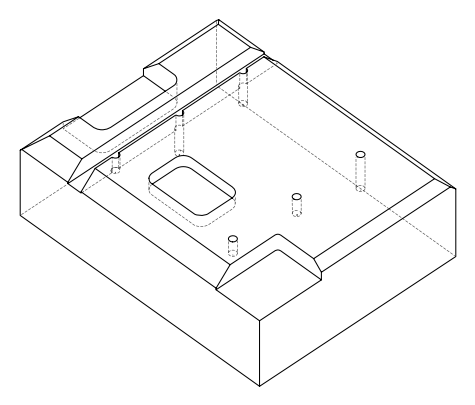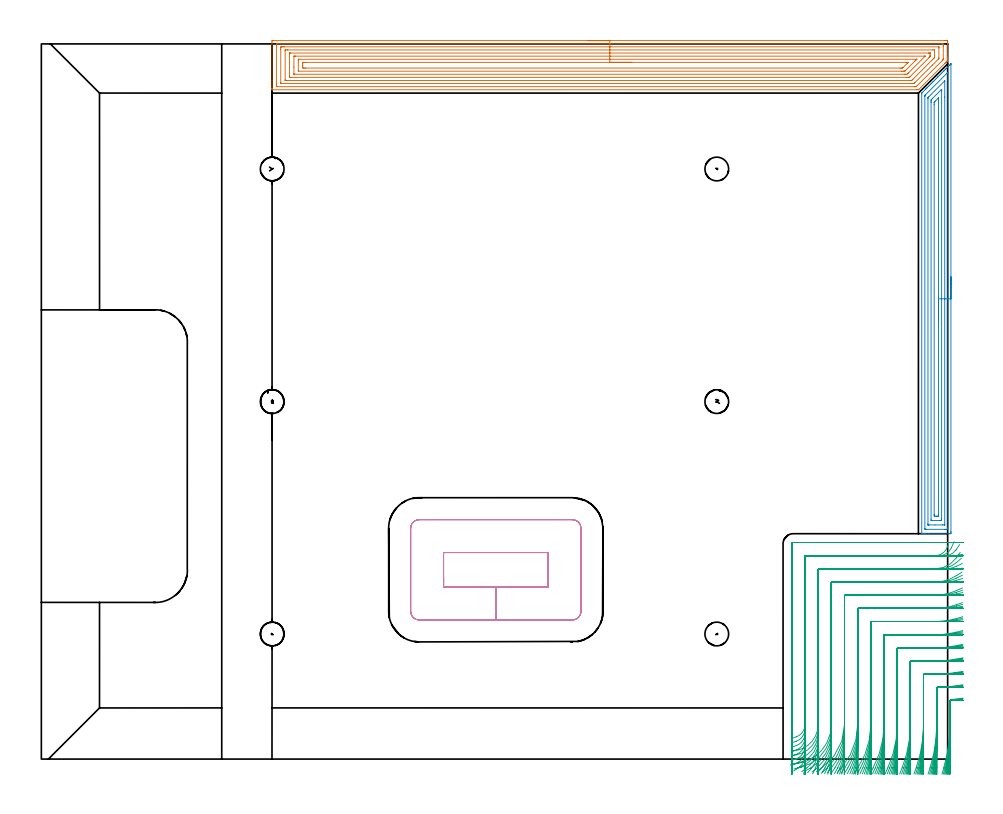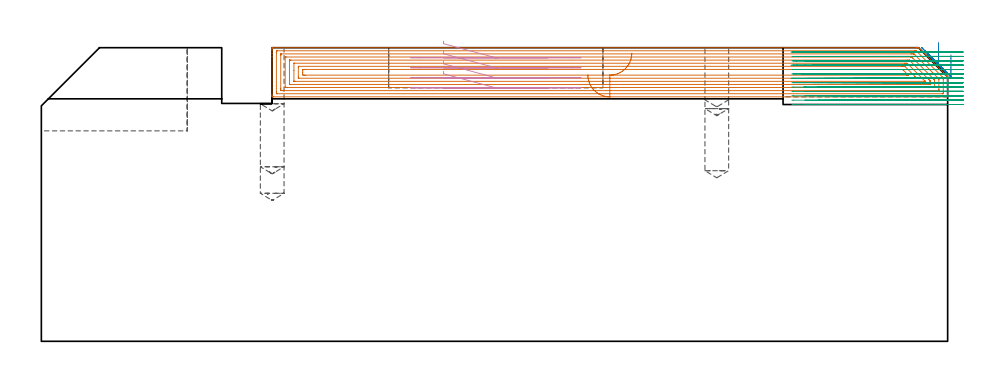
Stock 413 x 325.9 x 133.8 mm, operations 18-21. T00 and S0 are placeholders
(PLAN: 23 operations, 4 tool changes, 143 min)
(1 SPOT_DRILL | STEP1POCKET | NXT0321_9005460120000 | 0.03 min | 1 mm3)
(2 SPOT_DRILL_1 | STEP1POCKET_1 | NXT0321_9005460120000 | 0.03 min | 1 mm3)
(3 SPOT_DRILL_2 | STEP1POCKET_2 | NXT0321_9005460120000 | 0.03 min | 1 mm3)
(4 SPOT_DRILL_3 | STEP1POCKET_3 | NXT0321_9005460120000 | 0.03 min | 2 mm3)
(5 SPOT_DRILL_4 | STEP1POCKET_4 | NXT0321_9005460120000 | 0.03 min | 0 mm3)
(6 SPOT_DRILL_5 | STEP1POCKET_5 | NXT0321_9005460120000 | 0.03 min | 1 mm3)
(7 DRILL_BLIND_HOLE_INTO_CENTER | STEP1POCKET | UGT0301_220 | 0.29 min | 6154 mm3)
(8 DRILL_BLIND_HOLE_INTO_CENTER_1 | STEP1POCKET_1 | UGT0301_220 | 0.13 min | 2629 mm3)
(9 DRILL_BLIND_HOLE_INTO_CENTER_2 | STEP1POCKET_2 | UGT0301_220 | 0.24 min | 5047 mm3)
(10 DRILL_BLIND_HOLE_INTO_CENTER_3 | STEP1POCKET_3 | UGT0301_220 | 0.25 min | 5210 mm3)
(11 DRILL_BLIND_HOLE_INTO_CENTER_4 | STEP1POCKET_4 | UGT0301_220 | 0.12 min | 2431 mm3)
(12 DRILL_BLIND_HOLE_INTO_CENTER_5 | STEP1POCKET_5 | UGT0301_220 | 0.12 min | 2265 mm3)
(13 AREA_MILL | FG_CHAMFER_SURFACE | UGT0205_001 | 5.21 min | 27793 mm3)
(14 AREA_MILL_1 | FG_CHAMFER_SURFACE_1 | UGT0205_001 | 5.11 min | 19672 mm3)
(15 AREA_MILL_2 | FG_CHAMFER_SURFACE_2 | UGT0205_001 | 4.72 min | 22165 mm3)
(16 AREA_MILL_3 | FG_CHAMFER_SURFACE_3 | UGT0205_001 | 17.03 min | 67661 mm3)
(17 AREA_MILL_4 | FG_CHAMFER_SURFACE_4 | UGT0205_001 | 9.26 min | 41219 mm3)
(18 AREA_MILL_5 | FG_CHAMFER_SURFACE_5 | UGT0205_001 | 19.87 min | 79276 mm3)
(19 AREA_MILL_6 | FG_CHAMFER_SURFACE_6 | UGT0205_001 | 8.58 min | 18749 mm3)
(20 MILL_CORNER_NOTCH_RECTANGULAR | CORNER_NOTCH_RECTANGULAR | NXT0201_009 | Follow Part, ap 2, ae 75% | 41.64 min | 196573 mm3)
(21 MILL_RECTANGULAR_POCKET | POCKET_RECTANGULAR_STRAIGHT | UGT0201_094 | Follow Part, ap 5, ae 75% | 3.54 min | 114339 mm3)
(22 MILL_SLOT | SLOT_PARTIAL_RECTANGULAR | UGT0201_094 | Follow Part, ap 5, ae 75% | 17.89 min | 326624 mm3)
(23 MILL_RECTANGULAR_SLOT | SLOT_RECTANGULAR | UGT0201_094 | Follow Part, ap 5, ae 75% | 8.82 min | 177666 mm3)
(TOOL NXT0321_9005460120000 | NC Spot Drill, 142deg, 12mm, Carbide, Uncoated | D12 PA142 FL30 Z2)
(TOOL UGT0301_220 | Twist Drill 10.8 mm | D10.8 PA118 FL92 Z2)
(TOOL UGT0205_001 | Chamfer Mill 20 x 3 x 45 deg. | D20 FL50 Z2)
(TOOL NXT0201_009 | ENDMILL 8mm [2P460-0800-NA 1630] | D8 FL26 Z6)
(TOOL UGT0201_094 | End mill 20 mm | D20 FL38 Z4)
(OP 18 AREA_MILL_5)
G17 G21 G94 G90
T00 M6
G54
G17 G0 G90 X249.05 Y327.4 S1061 M3
G43 Z143.8 H0
Z121.4
G94 G1 X249.088 Z120.528 F250.
X249.202 Z119.663
X249.391 Z118.812
X249.653 Z117.98
X249.987 Z117.174
X250.39 Z116.4
X250.858 Z115.664
X251.39 Z114.972
X251.979 Z114.329
X252.622 Z113.74
X253.314 Z113.208
X254.05 Z112.74
X254.824 Z112.337
X255.63 Z112.003
X256.462 Z111.741
X257.314 Z111.552
X258.178 Z111.438
X259.05 Z111.4
X411.826
X412.373 Y327.399 Z111.401
X412.914 Y327.394 Z111.403
X412.992 Y327.392 Z111.406
X412.996 Y326.856 Z111.941
X413. Y326.233 Z112.564
Y321.528 Z117.267
Y320.11 Z118.686
Y319.752 Z119.043
Y319.036 Z119.764
Y318.735 Z120.064
Y318.466 Z120.327
X412.999 Y318.332 Z120.458
X412.99 Y318.297 Z120.492
X412.961 Y318.256 Z120.534
X412.82 Y318.119 Z120.679
X412.678 Y317.976 Z120.82
X412.536 Y317.835 Z120.962
X412.373 Y317.672 Z121.126
X412.234 Y317.532 Z121.264
X412.095 Y317.394 Z121.403
X411.926 Y317.225 Z121.573
X411.79 Y317.088 Z121.708
X399.857 Y305.156 Z133.643
X399.79 Y305.092 Z133.707
X399.695 Y305.004 Z133.79
X398.963 Y305. Z133.8
X105.28
X105.11 Y305.003 Z133.788
X105.107 Y305.038 Z133.753
X105.1 Y305.438 Z133.361
Y305.716 Z133.084
Y306.432 Z132.364
Y307.678 Z131.119
Y309.096 Z129.7
Y326.234 Z112.564
X105.104 Y326.856 Z111.941
X105.108 Y327.392 Z111.406
X105.186 Y327.395 Z111.403
X105.727 Y327.4 Z111.4
X259.05
Y325.986 Z112.814
X410.568 Y325.985 Z112.815
X410.585
X410.99 Y325.968 Z112.832
X410.997 Y325.559 Z113.241
X410.999 Y325.08 Z113.72
X411. Y324.668 Z114.132
X410.999 Y319.341 Z119.459
X410.992 Y318.864 Z119.936
X410.99 Y318.763 Z120.037
X410.93 Y318.692 Z120.108
X410.847 Y318.604 Z120.196
X410.585 Y318.335 Z120.465
X398.963 Y306.713 Z132.087
X398.819 Y306.574 Z132.226
X398.67 Y306.432 Z132.368
X398.086 Y306.415 Z132.385
X398.069
X107.532
X107.515
X107.11 Y306.432 Z132.368
X107.103 Y306.841 Z131.959
X107.101 Y307.32 Z131.48
X107.1 Y307.732 Z131.068
X107.101 Y325.08 Z113.72
X107.102 Y325.49 Z113.31
X107.11 Y325.968 Z112.832
X107.499 Y325.985 Z112.815
X107.515
X259.05 Y325.986 Z112.814
Y324.572 Z114.228
X408.797 Y324.571 Z114.229
X408.924 Y324.569 Z114.231
X408.969 Y324.567 Z114.233
X408.987 Y324.565 Z114.235
X408.99 Y324.528 Z114.272
X408.996 Y324.394 Z114.406
X408.999 Y324.192 Z114.608
X409. Y323.99 Z114.81
X408.999 Y319.551 Z119.249
X408.994 Y319.348 Z119.452
X408.99 Y319.215 Z119.585
X408.94 Y319.152 Z119.648
X408.797 Y318.997 Z119.803
X406.008 Y316.207 Z122.593
X398.008 Y308.208 Z130.592
X397.726 Y307.934 Z130.866
X397.645 Y307.857 Z130.943
X397.607 Y307.835 Z130.965
X397.552 Y307.833 Z130.967
X397.175 Y307.83 Z130.97
X396.662 Y307.829 Z130.971
X396.281 Y307.828 Z130.972
X109.303 Y307.829 Z130.971
X109.176 Y307.831 Z130.969
X109.131 Y307.833 Z130.967
X109.113 Y307.835 Z130.966
X109.11 Y307.872 Z130.928
X109.104 Y308.006 Z130.794
X109.101 Y308.208 Z130.592
X109.1 Y308.409 Z130.391
Y323.506 Z115.294
X109.103 Y324.192 Z114.608
X109.107 Y324.387 Z114.413
X109.122 Y324.565 Z114.235
X109.303 Y324.567 Z114.233
X109.817 Y324.57 Z114.23
X110.197 Y324.571 Z114.229
X110.709 Y324.572 Z114.228
X259.05
Y323.157 Z115.643
X406.263
X406.901 Y323.154 Z115.646
X406.974 Y323.152 Z115.648
X406.99 Y323.15 Z115.65
X406.993 Y323.129 Z115.671
X406.996 Y323.076 Z115.724
X406.999 Y322.859 Z115.941
Y319.752 Z119.048
X406.985 Y319.645 Z119.155
X406.902 Y319.558 Z119.242
X406.773 Y319.425 Z119.375
X406.61 Y319.26 Z119.54
X406.216 Y318.864 Z119.936
X397.175 Y309.823 Z128.977
X396.808 Y309.46 Z129.34
X396.628 Y309.286 Z129.514
X396.597 Y309.258 Z129.542
X396.559 Y309.25 Z129.55
X396.467 Y309.247 Z129.553
X396.281 Y309.244 Z129.556
X396.132 Y309.243 Z129.557
X111.837
X111.2 Y309.246 Z129.554
X111.126 Y309.248 Z129.552
X111.11 Y309.25 Z129.55
X111.107 Y309.271 Z129.529
X111.104 Y309.325 Z129.475
X111.101 Y309.541 Z129.259
Y322.856 Z115.944
X111.104 Y323.076 Z115.724
X111.108 Y323.13 Z115.67
X111.111 Y323.151 Z115.649
X111.134 Y323.152 Z115.648
X111.242 Y323.155 Z115.645
X111.985 Y323.157 Z115.643
X112.133
X259.05
Y321.743 Z117.057
X404.327
X404.543 Y321.742 Z117.058
X404.975 Y321.737 Z117.063
X404.992 Y321.735 Z117.065
X404.995 Y321.732 Z117.068
X404.998 Y321.715 Z117.085
X405. Y321.683 Z117.117
Y321.624 Z117.176
Y320.859 Z117.941
X404.999 Y320.64 Z118.16
X404.997 Y320.306 Z118.494
X404.992 Y320.139 Z118.661
X404.989 Y320.099 Z118.701
X404.972 Y320.077 Z118.723
X404.935 Y320.036 Z118.764
X404.654 Y319.752 Z119.048
X404.491 Y319.589 Z119.211
X396.026 Y311.125 Z127.675
X395.769 Y310.872 Z127.928
X395.575 Y310.685 Z128.115
X395.545 Y310.664 Z128.136
X395.494 Y310.661 Z128.139
X395.387 Y310.659 Z128.141
X394.709 Y310.657 Z128.143
X394.493
X113.773
X113.557 Y310.658 Z128.142
X113.125 Y310.663 Z128.137
X113.108 Y310.665 Z128.135
X113.105 Y310.668 Z128.132
X113.102 Y310.685 Z128.115
X113.101 Y310.717 Z128.083
X113.1 Y310.776 Z128.024
Y321.309 Z117.491
X113.103 Y321.528 Z117.272
X113.107 Y321.695 Z117.105
X113.11 Y321.731 Z117.069
X113.197 Y321.736 Z117.064
X113.341 Y321.74 Z117.06
X113.558 Y321.743 Z117.057
X259.05
Y320.329 Z118.471
X402.313
X402.539 Y320.327 Z118.473
X402.667 Y320.325 Z118.475
X402.753 Y320.322 Z118.478
X402.76 Y320.319 Z118.481
X402.741 Y320.295 Z118.505
X402.709 Y320.26 Z118.54
X402.657 Y320.205 Z118.595
X402.619 Y320.167 Z118.633
X395.243 Y312.791 Z126.009
X395.097 Y312.648 Z126.152
X394.791 Y312.351 Z126.449
X394.493 Y312.078 Z126.722
X394.176 Y312.075 Z126.725
X393.599 Y312.072 Z126.728
X393.285 Y312.071 Z126.729
X115.248 Y312.072 Z126.728
X115.163 Y312.073 Z126.727
X115.122 Y312.076 Z126.724
X115.11 Y312.079 Z126.721
X115.108 Y312.089 Z126.711
X115.102 Y312.217 Z126.583
X115.1 Y315.326 Z123.474
X115.101 Y320.21 Z118.59
X115.105 Y320.276 Z118.524
X115.11 Y320.314 Z118.486
X115.115 Y320.323 Z118.477
X115.127 Y320.324 Z118.476
X115.271 Y320.327 Z118.473
X115.561 Y320.329 Z118.471
X115.875
X259.05
Y318.915 Z119.885
X398.912 Y318.914 Z119.886
X398.913
X398.865 Y318.864 Z119.936
X398.469 Y318.466 Z120.334
X398.069 Y318.066 Z120.734
X393.599 Y313.597 Z125.203
X393.566 Y313.568 Z125.232
X393.527 Y313.536 Z125.264
X392.752 Y313.489 Z125.311
X392.705 Y313.487 Z125.313
X391.861 Y313.485 Z125.315
X117.298 Y313.486 Z125.314
X117.197 Y313.488 Z125.312
X117.13 Y313.492 Z125.308
X117.108 Y313.496 Z125.304
X117.106 Y313.502 Z125.298
X117.103 Y313.536 Z125.264
X117.1 Y313.783 Z125.017
Y318.224 Z120.576
X117.104 Y318.864 Z119.936
X117.106 Y318.894 Z119.906
X117.109 Y318.904 Z119.896
X117.147 Y318.908 Z119.892
X117.247 Y318.913 Z119.887
X117.299 Y318.914 Z119.886
X259.05 Y318.915 Z119.885
Y317.501 Z121.299
X394.078 Y317.5 Z121.3
X394.493 Y317.499 Z121.301
X394.976 Y317.496 Z121.304
X395.005 Y317.494 Z121.306
X395.026 Y317.484 Z121.316
X394.567 Y317.014 Z121.786
X392.705 Y315.153 Z123.647
X392.456 Y314.914 Z123.886
X392.219 Y314.906 Z123.894
X391.811 Y314.902 Z123.898
X391.331 Y314.9 Z123.9
X120.447
X120.031
X119.55 Y314.903 Z123.897
X119.137 Y314.907 Z123.893
X119.104 Y315.312 Z123.488
X119.101 Y315.348 Z123.452
X119.1 Y316.2 Z122.6
X119.101 Y317.088 Z121.712
X119.102 Y317.123 Z121.677
X119.137 Y317.494 Z121.306
X119.619 Y317.498 Z121.302
X120.031 Y317.5 Z121.3
X120.51
X259.05 Y317.501 Z121.299
X259.922 Z121.338
X260.786 Z121.451
X261.638 Z121.64
X262.47 Z121.903
X263.276 Z122.236
X264.05 Z122.639
X264.786 Z123.108
X265.478 Z123.639
X266.121 Z124.228
X266.71 Z124.872
X267.242 Z125.564
X267.71 Z126.299
X268.113 Z127.073
X268.447 Z127.879
X268.709 Z128.711
X268.898 Z129.563
X269.012 Z130.428
X269.05 Z131.299
G0 Z143.8
M5
M2
(OP 19 AREA_MILL_6)
G17 G21 G94 G90
T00 M6
G54
G17 G0 G90 X414.5 Y219.75 S1061 M3
G43 Z143.8 H0
Z130.5
G94 G1 Y219.712 Z129.628 F250.
Y219.598 Z128.763
Y219.409 Z127.912
Y219.147 Z127.08
Y218.813 Z126.274
Y218.41 Z125.5
Y217.942 Z124.764
Y217.41 Z124.072
Y216.821 Z123.429
Y216.178 Z122.84
Y215.486 Z122.308
Y214.75 Z121.84
Y213.976 Z121.437
Y213.17 Z121.103
Y212.338 Z120.841
Y211.486 Z120.652
Y210.622 Z120.538
Y209.75 Z120.5
Y103.749
X414.499 Y103.331 Z120.501
X414.495 Y102.859 Z120.503
X414.492 Y102.709 Z120.506
X414.03 Y102.7 Z120.968
X404.319 Z130.676
X402.916 Z132.08
X402.553 Z132.442
X401.827 Z133.172
X401.587 Z133.413
X401.212 Z133.779
X401.203 Y102.707 Z133.788
X401.2 Y102.884 Z133.8
Y303.202
X401.205 Y303.496 Z133.791
X401.221 Y303.522 Z133.776
X402.856 Y305.158 Z132.141
X402.995 Y305.297 Z132.001
X403.137 Y305.438 Z131.861
X403.292 Y305.593 Z131.705
X403.436 Y305.738 Z131.559
X403.584 Y305.885 Z131.414
X403.728 Y306.029 Z131.27
X403.877 Y306.18 Z131.118
X404.33 Y306.63 Z130.67
X404.627 Y306.928 Z130.371
X404.76 Y307.062 Z130.236
X405.137 Y307.437 Z129.863
X405.271 Y307.571 Z129.729
X405.522 Y307.822 Z129.477
X405.643 Y307.945 Z129.353
X405.987 Y308.288 Z129.012
X406.189 Y308.489 Z128.811
X406.416 Y308.717 Z128.582
X406.526 Y308.828 Z128.47
X406.967 Y309.268 Z128.032
X407.409 Y309.71 Z127.587
X407.85 Y310.15 Z127.149
X408.291 Y310.593 Z126.705
X408.503 Y310.803 Z126.496
X408.538 Y310.838 Z126.462
X409.174 Y311.476 Z125.822
X409.387 Y311.687 Z125.613
X410.057 Y312.359 Z124.939
X410.238 Y312.538 Z124.762
X410.292 Y312.592 Z124.708
X410.94 Y313.241 Z124.057
X411.088 Y313.388 Z123.912
X411.186 Y313.486 Z123.814
X411.381 Y313.682 Z123.617
X411.483 Y313.784 Z123.514
X411.823 Y314.124 Z123.175
X411.938 Y314.238 Z123.062
X412.08 Y314.38 Z122.919
X412.264 Y314.565 Z122.733
X412.377 Y314.678 Z122.62
X412.974 Y315.275 Z122.025
X413.147 Y315.448 Z121.85
X413.869 Y316.169 Z121.131
X414.03 Y316.331 Z120.967
X414.471 Y316.771 Z120.529
X414.492 Y316.791 Z120.506
X414.496 Y316.782 Z120.503
X414.499 Y316.765 Z120.501
X414.5 Y316.755 Z120.5
Y209.75
X413.086 Z121.914
X413.085 Y105.182 Z121.915
Y105.12
X413.079 Y104.713 Z121.921
X412.675 Y104.703 Z122.325
X412.264 Y104.701 Z122.736
X411.795 Y104.7 Z123.205
X403.436 Y104.701 Z131.564
X402.965 Y104.703 Z132.035
X402.726 Y104.71 Z132.274
X402.621 Y104.734 Z132.379
X402.615 Y105.057 Z132.385
Y105.12
Y301.861
X402.621 Y302.276 Z132.379
X402.632 Y302.471 Z132.368
X402.731 Y302.575 Z132.269
X402.905 Y302.755 Z132.095
X412.946 Y312.796 Z122.054
X413.046 Y312.894 Z121.954
X413.063 Y312.908 Z121.937
X413.074 Y312.915 Z121.926
X413.079 Y312.891 Z121.921
X413.085 Y312.655 Z121.915
X413.086 Y312.592 Z121.914
Y209.75
X411.672 Z123.328
X411.671 Y106.908 Z123.329
X411.67 Y106.761 Z123.33
X411.667 Y106.726 Z123.333
X411.665 Y106.714 Z123.335
X411.654 Y106.71 Z123.346
X411.584 Y106.703 Z123.416
X411.381 Y106.701 Z123.619
X410.704 Y106.7 Z124.296
X407.173 Z127.827
X404.524 Z130.476
X404.319 Y106.702 Z130.681
X404.114 Y106.706 Z130.886
X404.056 Y106.71 Z130.944
X404.035 Y106.715 Z130.965
X404.033 Y106.733 Z130.967
X404.03 Y106.81 Z130.97
X404.029 Y106.908 Z130.971
Y107.202
Y300.966
X404.031 Y301.258 Z130.969
X404.034 Y301.358 Z130.966
X404.038 Y301.427 Z130.962
X404.389 Y301.79 Z130.611
X411.615 Y309.015 Z123.385
X411.638 Y309.033 Z123.362
X411.658 Y309.048 Z123.342
X411.665 Y309.015 Z123.335
X411.669 Y308.836 Z123.331
X411.671 Y308.722 Z123.329
X411.672 Y301.697 Z123.328
Y209.75
X410.257 Z124.743
Y109.591
X410.254 Y108.944 Z124.746
X410.25 Y108.727 Z124.75
X410.243 Y108.709 Z124.757
X410.22 Y108.706 Z124.78
X410.165 Y108.702 Z124.835
X410.055 Y108.7 Z124.945
X409.616 Z125.384
X406.084 Z128.916
X405.645 Y108.71 Z129.355
X405.45 Y108.726 Z129.55
X405.448 Y108.837 Z129.552
X405.443 Y109.346 Z129.557
Y299.178
X405.444 Y299.827 Z129.556
X405.446 Y300.072 Z129.554
X405.452 Y300.391 Z129.548
X405.609 Y300.553 Z129.391
X406.015 Y300.966 Z128.985
X410.048 Y304.999 Z124.952
X410.122 Y305.071 Z124.878
X410.218 Y305.161 Z124.782
X410.25 Y305.189 Z124.75
X410.253 Y305.135 Z124.747
X410.256 Y305.058 Z124.744
X410.257 Y304.788 Z124.743
Y304.543
Y209.75
X408.843 Z126.157
Y111.156
X408.84 Y110.933 Z126.16
X408.836 Y110.784 Z126.164
X408.831 Y110.709 Z126.169
X408.816 Y110.707 Z126.184
X408.733 Y110.703 Z126.267
X408.52 Y110.7 Z126.48
X407.85 Z127.15
X407.637 Z127.363
X406.967 Y110.708 Z128.033
X406.878 Y110.71 Z128.122
X406.864 Y111.045 Z128.136
X406.859 Y111.268 Z128.141
X406.857 Y111.379 Z128.143
Y298.395
X406.861 Y299.178 Z128.139
X406.863 Y299.283 Z128.137
X406.877 Y299.367 Z128.123
X406.967 Y299.463 Z128.033
X407.267 Y299.768 Z127.733
X408.733 Y301.235 Z126.267
X408.778 Y301.278 Z126.222
X408.814 Y301.309 Z126.186
X408.831 Y301.323 Z126.169
X408.836 Y301.3 Z126.164
X408.841 Y301.078 Z126.159
X408.843 Y300.966 Z126.157
Y209.75
Y208.878 Z126.195
Y208.014 Z126.309
Y207.162 Z126.498
Y206.33 Z126.76
Y205.524 Z127.094
Y204.75 Z127.497
Y204.014 Z127.965
Y203.322 Z128.496
Y202.679 Z129.086
Y202.09 Z129.729
Y201.558 Z130.421
Y201.09 Z131.157
Y200.687 Z131.931
Y200.353 Z132.737
Y200.091 Z133.569
Y199.902 Z134.42
Y199.788 Z135.285
Y199.75 Z136.157
G0 Z143.8
M5
M2
(OP 20 MILL_CORNER_NOTCH_RECTANGULAR)
G17 G21 G94 G90
T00 M6
G54
G17 G0 G90 X419.972 Y27.774 S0 M3
G43 Z143.8 H1
Z131.808
G94 G1 X417. Y27.367 F250.
G2 X414.355 Y27.054 R72. F500.
G3 X414. Y26.661 R0.4
G1 Y15.778
G2 X411.23 Y-4. R72.
G1 X410.406 Y-6.885 F250.
G0 Z143.8
X419.967 Y33.872
Z131.808
G1 X417. Y33.428
G2 X408.388 Y32.71 R66. F500.
G3 X408. Y32.315 R0.4
G1 Y15.778
G2 X404.967 Y-4. R66.
G1 X404.068 Y-6.862 F250.
G0 Z143.8
X419.96 Y39.99
Z131.808
G1 X417. Y39.502
G2 X407.225 Y38.7 R60. F500.
G1 X402.395
G3 X402. Y38.305 R0.4
G1 Y15.778
G2 X398.647 Y-4. R60.
G1 X397.658 Y-6.832 F250.
G0 Z143.8
X419.95 Y46.135
Z131.808
G1 X417. Y45.592
G2 X407.225 Y44.7 R54. F500.
G1 X396.396
G3 X396. Y44.304 R0.4
G1 Y15.778
G2 X392.248 Y-4. R54.
G1 X391.149 Y-6.792 F250.
G0 Z143.8
X419.937 Y52.317
Z131.808
G1 X417. Y51.706
G2 X407.225 Y50.7 R48. F500.
G1 X390.396
G3 X390. Y50.304 R0.4
G1 Y15.778
G2 X385.736 Y-4. R48.
G1 X384.5 Y-6.733 F250.
G0 Z143.8
X419.918 Y58.552
Z131.808
G1 X417. Y57.853
G2 X407.225 Y56.7 R42. F500.
G1 X384.396
G3 X384. Y56.304 R0.4
G1 Y15.778
G2 X379.052 Y-4. R42.
G1 X377.639 Y-6.647 F250.
G0 Z143.8
X419.887 Y64.867
Z131.808
G1 X417. Y64.053
G2 X407.225 Y62.7 R36. F500.
G1 X378.396
G3 X378. Y62.304 R0.4
G1 Y15.778
G2 X372.08 Y-4. R36.
G1 X370.432 Y-6.507 F250.
G0 Z143.8
X419.836 Y71.315
Z131.808
G1 X417. Y70.337
G2 X407.225 Y68.7 R30. F500.
G1 X372.396
G3 X372. Y68.304 R0.4
G1 Y15.778
G2 X364.557 Y-4. R30.
G1 X362.58 Y-6.256 F250.
G0 Z143.8
X419.74 Y78.003
Z131.808
G1 X417. Y76.781
G2 X407.225 Y74.7 R24. F500.
G1 X366.397
G3 X366. Y74.303 R0.4
G1 Y15.778
G2 X355.595 Y-4. R24.
G1 X353.123 Y-5.699 F250.
G0 Z143.8
X419.519 Y85.215
Z131.808
G1 X417. Y83.586
G2 X407.225 Y80.7 R18. F500.
G1 X360.397
G3 X360. Y80.303 R0.4
G1 Y15.778
G2 X344.559 Y-2.039 R18.
G1 X341.589 Y-2.466 F250.
G0 Z143.8
X418.74 Y94.184
Z131.808
G1 X417. Y91.74
G2 X407.225 Y86.7 R12. F500.
G1 X354.397
G3 X354. Y86.303 R0.4
G1 Y15.778
G2 X344. Y3.946 R12.
G1 X342.521 Y3.696 F250.
G0 Z143.8
X413.381 Y98.114
Z131.808
G1 X412.881 Y96.7
G2 X407.225 Y92.7 R6. F500.
G1 X348.397
G3 X348. Y92.303 R0.4
G1 Y15.778
G2 X344. Y10.121 R6.
G1 X342.586 Y9.621 F250.
G0 Z143.8
X410.225 Y98.7
Z131.808
G1 X407.225
X342.6 F500.
G3 X342. Y98.1 R0.6
G1 Y15.778
Y12.778 F250.
G0 Z143.8
X419.982 Y27.446
Z129.815
G1 X417. Y27.122
G2 X414.366 Y26.884 R72. F500.
G3 X414. Y26.491 R0.4
G1 Y13.784
G2 X411.769 Y-4. R72.
G1 X411.028 Y-6.907 F250.
G0 Z143.8
X419.979 Y33.514
Z129.815
G1 X417. Y33.161
G2 X409.216 Y32.7 R66. F500.
G1 X408.395
G3 X408. Y32.305 R0.4
G1 Y13.784
G2 X405.559 Y-4. R66.
G1 X404.75 Y-6.889 F250.
G0 Z143.8
X419.975 Y39.596
Z129.815
G1 X417. Y39.207
G2 X409.216 Y38.7 R60. F500.
G1 X402.395
G3 X402. Y38.305 R0.4
G1 Y13.784
G2 X399.304 Y-4. R60.
G1 X398.414 Y-6.865 F250.
G0 Z143.8
X419.969 Y45.696
Z129.815
G1 X417. Y45.264
G2 X409.216 Y44.7 R54. F500.
G1 X396.396
G3 X396. Y44.304 R0.4
G1 Y13.784
G2 X392.987 Y-4. R54.
G1 X391.999 Y-6.833 F250.
G0 Z143.8
X419.96 Y51.822
Z129.815
G1 X417. Y51.335
G2 X409.216 Y50.7 R48. F500.
G1 X390.396
G3 X390. Y50.304 R0.4
G1 Y13.784
G2 X386.584 Y-4. R48.
G1 X385.472 Y-6.786 F250.
G0 Z143.8
X419.948 Y57.984
Z129.815
G1 X417. Y57.428
G2 X409.216 Y56.7 R42. F500.
G1 X384.396
G3 X384. Y56.304 R0.4
G1 Y13.784
G2 X380.049 Y-4. R42.
G1 X378.778 Y-6.718 F250.
G0 Z143.8
X419.929 Y64.2
Z129.815
G1 X417. Y63.552
G2 X409.216 Y62.7 R36. F500.
G1 X378.396
G3 X378. Y62.304 R0.4
G1 Y13.784
G2 X373.3 Y-4. R36.
G1 X371.818 Y-6.608 F250.
G0 Z143.8
X419.897 Y70.506
Z129.815
G1 X417. Y69.727
G2 X409.216 Y68.7 R30. F500.
G1 X372.396
G3 X372. Y68.304 R0.4
G1 Y13.784
G2 X366.16 Y-4. R30.
G1 X364.382 Y-6.416 F250.
G0 Z143.8
X419.838 Y76.97
Z129.815
G1 X417. Y75.997
G2 X409.216 Y74.7 R24. F500.
G1 X366.397
G3 X366. Y74.303 R0.4
G1 Y13.784
G2 X358.116 Y-4. R24.
G1 X355.893 Y-6.014 F250.
G0 Z143.8
X419.705 Y83.767
Z129.815
G1 X417. Y82.47
G2 X409.216 Y80.7 R18. F500.
G1 X360.397
G3 X360. Y80.303 R0.4
G1 Y13.784
G2 X346.405 Y-3.668 R18.
G1 X343.496 Y-4.402 F250.
G0 Z143.8
X419.283 Y91.513
Z129.815
G1 X417. Y89.567
G2 X409.216 Y86.7 R12. F500.
G1 X354.397
G3 X354. Y86.303 R0.4
G1 Y13.784
G2 X344. Y1.952 R12.
G1 X342.521 Y1.702 F250.
G0 Z143.8
X415.915 Y99.063
Z129.815
G1 X414.72 Y96.311
G2 X409.216 Y92.7 R6. F500.
G1 X348.397
G3 X348. Y92.303 R0.4
G1 Y13.784
G2 X344. Y8.128 R6.
G1 X342.586 Y7.628 F250.
G0 Z143.8
X412.216 Y98.7
Z129.815
G1 X409.216
X342.6 F500.
G3 X342. Y98.1 R0.6
G1 Y13.784
Y10.784 F250.
G0 Z143.8
X419.992 Y27.1
Z127.823
G1 X417. Y26.885
G2 X414.381 Y26.745 R72. F500.
G3 X414. Y26.35 R0.4
G1 Y11.793
G2 X412.247 Y-4. R72.
G1 X411.589 Y-6.927 F250.
G0 Z143.8
X419.991 Y33.136
Z127.823
G1 X417. Y32.902
G2 X411.841 Y32.7 R66. F500.
G1 X408.395
G3 X408. Y32.305 R0.4
G1 Y11.793
G2 X406.083 Y-4. R66.
G1 X405.365 Y-6.913 F250.
G0 Z143.8
X419.989 Y39.18
Z127.823
G1 X417. Y38.922
G2 X411.841 Y38.7 R60. F500.
G1 X402.395
G3 X402. Y38.305 R0.4
G1 Y11.793
G2 X399.884 Y-4. R60.
G1 X399.095 Y-6.894 F250.
G0 Z143.8
X419.986 Y45.234
Z127.823
G1 X417. Y44.947
G2 X411.841 Y44.7 R54. F500.
G1 X396.396
G3 X396. Y44.304 R0.4
G1 Y11.793
G2 X393.639 Y-4. R54.
G1 X392.762 Y-6.869 F250.
G0 Z143.8
X419.983 Y51.3
Z127.823
G1 X417. Y50.978
G2 X411.841 Y50.7 R48. F500.
G1 X390.396
G3 X390. Y50.304 R0.4
G1 Y11.793
G2 X387.328 Y-4. R48.
G1 X386.34 Y-6.833 F250.
G0 Z143.8
X419.977 Y57.387
Z127.823
G1 X417. Y57.018
G2 X411.841 Y56.7 R42. F500.
G1 X384.396
G3 X384. Y56.304 R0.4
G1 Y11.793
G2 X380.918 Y-4. R42.
G1 X379.79 Y-6.78 F250.
G0 Z143.8
X419.969 Y63.501
Z127.823
G1 X417. Y63.072
G2 X411.841 Y62.7 R36. F500.
G1 X378.396
G3 X378. Y62.304 R0.4
G1 Y11.793
G2 X374.351 Y-4. R36.
G1 X373.035 Y-6.696 F250.
G0 Z143.8
X419.955 Y69.663
Z127.823
G1 X417. Y69.147
G2 X411.841 Y68.7 R30. F500.
G1 X372.396
G3 X372. Y68.304 R0.4
G1 Y11.793
G2 X367.507 Y-4. R30.
G1 X365.927 Y-6.551 F250.
G0 Z143.8
X419.93 Y75.906
Z127.823
G1 X417. Y75.261
G2 X411.841 Y74.7 R24. F500.
G1 X366.397
G3 X366. Y74.303 R0.4
G1 Y11.793
G2 X360.072 Y-4. R24.
G1 X358.098 Y-6.259 F250.
G0 Z143.8
X419.874 Y82.315
Z127.823
G1 X417. Y81.455
G2 X411.841 Y80.7 R18. F500.
G1 X360.397
G3 X360. Y80.303 R0.4
G1 Y11.793
G2 X350.636 Y-4. R18.
G1 X348.004 Y-5.439 F250.
G0 Z143.8
X419.709 Y89.155
Z127.823
G1 X417. Y87.865
G2 X411.841 Y86.7 R12. F500.
G1 X354.397
G3 X354. Y86.303 R0.4
G1 Y11.793
G2 X344. Y-0.039 R12.
G1 X342.521 Y-0.289 F250.
G0 Z143.8
X418.484 Y97.765
Z127.823
G1 X416.781 Y95.295
G2 X411.841 Y92.7 R6. F500.
G1 X348.397
G3 X348. Y92.303 R0.4
G1 Y11.793
G2 X344. Y6.136 R6.
G1 X342.586 Y5.636 F250.
G0 Z143.8
X414.841 Y98.7
Z127.823
G1 X411.841
X342.6 F500.
G3 X342. Y98.1 R0.6
G1 Y11.793
Y8.793 F250.
G0 Z143.8
X420. Y26.751
Z125.831
G1 X417. Y26.707
G2 X415.963 Y26.7 R72. F500.
G1 X414.395
G3 X414. Y26.305 R0.4
G1 Y9.8
G2 X412.665 Y-4. R72.
G1 X412.09 Y-6.944 F250.
G0 Z143.8
X420. Y32.755
Z125.831
G1 X417. Y32.708
G2 X415.963 Y32.7 R66. F500.
G1 X408.395
G3 X408. Y32.305 R0.4
G1 Y9.8
G2 X406.541 Y-4. R66.
G1 X405.914 Y-6.934 F250.
G0 Z143.8
X420. Y38.761
Z125.831
G1 X417. Y38.709
G2 X415.963 Y38.7 R60. F500.
G1 X402.395
G3 X402. Y38.305 R0.4
G1 Y9.8
G2 X400.391 Y-4. R60.
G1 X399.701 Y-6.92 F250.
G0 Z143.8
X419.999 Y44.768
Z125.831
G1 X417. Y44.71
G2 X415.963 Y44.7 R54. F500.
G1 X396.396
G3 X396. Y44.304 R0.4
G1 Y9.8
G2 X394.207 Y-4. R54.
G1 X393.44 Y-6.9 F250.
G0 Z143.8
X419.999 Y50.776
Z125.831
G1 X417. Y50.711
G2 X415.963 Y50.7 R48. F500.
G1 X390.396
G3 X390. Y50.304 R0.4
G1 Y9.8
G2 X387.973 Y-4. R48.
G1 X387.111 Y-6.873 F250.
G0 Z143.8
X419.999 Y56.787
Z125.831
G1 X417. Y56.713
G2 X415.963 Y56.7 R42. F500.
G1 X384.396
G3 X384. Y56.304 R0.4
G1 Y9.8
G2 X381.668 Y-4. R42.
G1 X380.682 Y-6.833 F250.
G0 Z143.8
X419.999 Y62.801
Z125.831
G1 X417. Y62.715
G2 X415.963 Y62.7 R36. F500.
G1 X378.396
G3 X378. Y62.304 R0.4
G1 Y9.8
G2 X375.25 Y-4. R36.
G1 X374.1 Y-6.771 F250.
G0 Z143.8
X419.998 Y68.822
Z125.831
G1 X417. Y68.718
G2 X415.963 Y68.7 R30. F500.
G1 X372.396
G3 X372. Y68.304 R0.4
G1 Y9.8
G2 X368.637 Y-4. R30.
G1 X367.257 Y-6.664 F250.
G0 Z143.8
X419.997 Y74.852
Z125.831
G1 X417. Y74.722
G2 X415.963 Y74.7 R24. F500.
G1 X366.397
G3 X366. Y74.303 R0.4
G1 Y9.8
G2 X361.635 Y-4. R24.
G1 X359.91 Y-6.454 F250.
G0 Z143.8
X419.995 Y80.903
Z125.831
G1 X417. Y80.73
G2 X415.963 Y80.7 R18. F500.
G1 X360.397
G3 X360. Y80.303 R0.4
G1 Y9.8
G2 X353.556 Y-4. R18.
G1 X351.256 Y-5.926 F250.
G0 Z143.8
X419.989 Y87.004
Z125.831
G1 X417. Y86.745
G2 X415.963 Y86.7 R12. F500.
G1 X354.397
G3 X354. Y86.303 R0.4
G1 Y9.8
G2 X344.5 Y-1.936 R12.
G1 X341.565 Y-2.561 F250.
G0 Z143.8
X419.955 Y93.309
Z125.831
G1 X417. Y92.79
G2 X415.963 Y92.7 R6. F500.
G1 X348.397
G3 X348. Y92.303 R0.4
G1 Y9.8
G2 X344. Y4.143 R6.
G1 X342.586 Y3.643 F250.
G0 Z143.8
X418.963 Y98.7
Z125.831
G1 X415.963
X342.6 F500.
G3 X342. Y98.1 R0.6
G1 Y9.8
Y6.8 F250.
G0 Z143.8
X420. Y26.702
Z123.838
G1 X417. Y26.7
X416.948 F500.
X414.395
G3 X414. Y26.305 R0.4
G1 Y7.807
G2 X413.025 Y-4. R72.
G1 X412.533 Y-6.959 F250.
G0 Z143.8
X420. Y32.702
Z123.838
G1 X417. Y32.7
X416.948 F500.
X408.395
G3 X408. Y32.305 R0.4
G1 Y7.807
G2 X406.935 Y-4. R66.
G1 X406.399 Y-6.952 F250.
G0 Z143.8
X420. Y38.703
Z123.838
G1 X417. Y38.7
X416.948 F500.
X402.395
G3 X402. Y38.305 R0.4
G1 Y7.807
G2 X400.827 Y-4. R60.
G1 X400.237 Y-6.941 F250.
G0 Z143.8
X420. Y44.703
Z123.838
G1 X417. Y44.7
X416.948 F500.
X396.396
G3 X396. Y44.304 R0.4
G1 Y7.807
G2 X394.693 Y-4. R54.
G1 X394.038 Y-6.927 F250.
G0 Z143.8
X420. Y50.703
Z123.838
G1 X417. Y50.7
X416.948 F500.
X390.396
G3 X390. Y50.304 R0.4
G1 Y7.807
G2 X388.525 Y-4. R48.
G1 X387.787 Y-6.908 F250.
G0 Z143.8
X420. Y56.704
Z123.838
G1 X417. Y56.7
X416.948 F500.
X384.396
G3 X384. Y56.304 R0.4
G1 Y7.807
G2 X382.306 Y-4. R42.
G1 X381.463 Y-6.879 F250.
G0 Z143.8
X420. Y62.704
Z123.838
G1 X417. Y62.7
X416.948 F500.
X378.396
G3 X378. Y62.304 R0.4
G1 Y7.807
G2 X376.009 Y-4. R36.
G1 X375.025 Y-6.834 F250.
G0 Z143.8
X420. Y68.705
Z123.838
G1 X417. Y68.7
X416.948 F500.
X372.396
G3 X372. Y68.304 R0.4
G1 Y7.807
G2 X369.579 Y-4. R30.
G1 X368.398 Y-6.758 F250.
G0 Z143.8
X420. Y74.707
Z123.838
G1 X417. Y74.7
X416.948 F500.
X366.397
G3 X366. Y74.303 R0.4
G1 Y7.807
G2 X362.895 Y-4. R24.
G1 X361.419 Y-6.612 F250.
G0 Z143.8
X420. Y80.709
Z123.838
G1 X417. Y80.7
X416.948 F500.
X360.397
G3 X360. Y80.303 R0.4
G1 Y7.807
G2 X355.587 Y-4. R18.
G1 X353.619 Y-6.264 F250.
G0 Z143.8
X420. Y86.713
Z123.838
G1 X417. Y86.7
X416.948 F500.
X354.397
G3 X354. Y86.303 R0.4
G1 Y7.807
G2 X346.046 Y-3.491 R12.
G1 X343.222 Y-4.502 F250.
G0 Z143.8
X420. Y92.726
Z123.838
G1 X417. Y92.7
X416.948 F500.
X348.397
G3 X348. Y92.303 R0.4
G1 Y7.807
G2 X344. Y2.15 R6.
G1 X342.585 Y1.65 F250.
G0 Z143.8
X419.948 Y98.7
Z123.838
G1 X416.948
X342.6 F500.
G3 X342. Y98.1 R0.6
G1 Y7.807
Y4.807 F250.
G0 Z143.8
X420. Y26.7
Z121.846
G1 X417.
X414.395 F500.
G3 X414. Y26.305 R0.4
G1 Y5.812
G2 X413.33 Y-3.986 R72.
G1 X412.922 Y-6.958 F250.
G0 Z143.8
X420. Y32.7
Z121.846
G1 X417.
X408.395 F500.
G3 X408. Y32.305 R0.4
G1 Y5.812
G2 X407.267 Y-4. R66.
G1 X406.821 Y-6.967 F250.
G0 Z143.8
X420. Y38.7
Z121.846
G1 X417.
X402.395 F500.
G3 X402. Y38.305 R0.4
G1 Y5.812
G2 X401.192 Y-4. R60.
G1 X400.702 Y-6.96 F250.
G0 Z143.8
X420. Y44.7
Z121.846
G1 X417.
X396.396 F500.
G3 X396. Y44.304 R0.4
G1 Y5.812
G2 X395.101 Y-4. R54.
G1 X394.556 Y-6.95 F250.
G0 Z143.8
X420. Y50.7
Z121.846
G1 X417.
X390.396 F500.
G3 X390. Y50.304 R0.4
G1 Y5.812
G2 X388.986 Y-4. R48.
G1 X388.373 Y-6.937 F250.
G0 Z143.8
X420. Y56.7
Z121.846
G1 X417.
X384.396 F500.
G3 X384. Y56.304 R0.4
G1 Y5.812
G2 X382.838 Y-4. R42.
G1 X382.137 Y-6.917 F250.
G0 Z143.8
X420. Y62.7
Z121.846
G1 X417.
X378.396 F500.
G3 X378. Y62.304 R0.4
G1 Y5.812
G2 X376.637 Y-4. R36.
G1 X375.819 Y-6.886 F250.
G0 Z143.8
X420. Y68.7
Z121.846
G1 X417.
X372.396 F500.
G3 X372. Y68.304 R0.4
G1 Y5.812
G2 X370.35 Y-4. R30.
G1 X369.369 Y-6.835 F250.
G0 Z143.8
X420. Y74.7
Z121.846
G1 X417.
X366.397 F500.
G3 X366. Y74.303 R0.4
G1 Y5.812
G2 X363.903 Y-4. R24.
G1 X362.676 Y-6.738 F250.
G0 Z143.8
X420. Y80.7
Z121.846
G1 X417.
X360.397 F500.
G3 X360. Y80.303 R0.4
G1 Y5.812
G2 X357.09 Y-4. R18.
G1 X355.455 Y-6.515 F250.
G0 Z143.8
X420. Y86.7
Z121.846
G1 X417.
X354.397 F500.
G3 X354. Y86.303 R0.4
G1 Y5.812
G2 X348.908 Y-4. R12.
G1 X346.455 Y-5.727 F250.
G0 Z143.8
X420. Y92.7
Z121.846
G1 X417.
X348.397 F500.
G3 X348. Y92.303 R0.4
G1 Y5.812
G2 X344. Y0.155 R6.
G1 X342.585 Y-0.345 F250.
G0 Z143.8
X420. Y98.7
Z121.846
G1 X417.
X342.6 F500.
G3 X342. Y98.1 R0.6
G1 Y5.812
Y2.812 F250.
G0 Z143.8
X420. Y26.7
Z119.854
G1 X417.
X414.395 F500.
G3 X414. Y26.305 R0.4
G1 Y3.822
G2 X413.578 Y-3.958 R72.
G1 X413.254 Y-6.94 F250.
G0 Z143.8
X420. Y32.7
Z119.854
G1 X417.
X408.395 F500.
G3 X408. Y32.305 R0.4
G1 Y3.822
G2 X407.535 Y-4. R66.
G1 X407.179 Y-6.979 F250.
G0 Z143.8
X420. Y38.7
Z119.854
G1 X417.
X402.395 F500.
G3 X402. Y38.305 R0.4
G1 Y3.822
G2 X401.488 Y-4. R60.
G1 X401.097 Y-6.974 F250.
G0 Z143.8
X420. Y44.7
Z119.854
G1 X417.
X396.396 F500.
G3 X396. Y44.304 R0.4
G1 Y3.822
G2 X395.43 Y-4. R54.
G1 X394.996 Y-6.968 F250.
G0 Z143.8
X420. Y50.7
Z119.854
G1 X417.
X390.396 F500.
G3 X390. Y50.304 R0.4
G1 Y3.822
G2 X389.358 Y-4. R48.
G1 X388.869 Y-6.96 F250.
G0 Z143.8
X420. Y56.7
Z119.854
G1 X417.
X384.396 F500.
G3 X384. Y56.304 R0.4
G1 Y3.822
G2 X383.265 Y-4. R42.
G1 X382.706 Y-6.948 F250.
G0 Z143.8
X420. Y62.7
Z119.854
G1 X417.
X378.396 F500.
G3 X378. Y62.304 R0.4
G1 Y3.822
G2 X377.14 Y-4. R36.
G1 X376.488 Y-6.928 F250.
G0 Z143.8
X420. Y68.7
Z119.854
G1 X417.
X372.396 F500.
G3 X372. Y68.304 R0.4
G1 Y3.822
G2 X370.962 Y-4. R30.
G1 X370.18 Y-6.896 F250.
G0 Z143.8
X420. Y74.7
Z119.854
G1 X417.
X366.397 F500.
G3 X366. Y74.303 R0.4
G1 Y3.822
G2 X364.689 Y-4. R24.
G1 X363.712 Y-6.836 F250.
G0 Z143.8
X420. Y80.7
Z119.854
G1 X417.
X360.397 F500.
G3 X360. Y80.303 R0.4
G1 Y3.822
G2 X358.212 Y-4. R18.
G1 X356.908 Y-6.702 F250.
G0 Z143.8
X420. Y86.7
Z119.854
G1 X417.
X354.397 F500.
G3 X354. Y86.303 R0.4
G1 Y3.822
G2 X351.1 Y-4. R12.
G1 X349.145 Y-6.275 F250.
G0 Z143.8
X420. Y92.7
Z119.854
G1 X417.
X348.397 F500.
G3 X348. Y92.303 R0.4
G1 Y3.822
G2 X344.373 Y-1.688 R6.
G1 X341.618 Y-2.875 F250.
G0 Z143.8
X420. Y98.7
Z119.854
G1 X417.
X342.6 F500.
G3 X342. Y98.1 R0.6
G1 Y3.822
Y0.822 F250.
G0 Z143.8
X420. Y26.7
Z117.862
G1 X417.
X414.395 F500.
G3 X414. Y26.305 R0.4
G1 Y1.24
G2 X413.815 Y-3.916 R72.
G1 X413.6 Y-6.908 F250.
G0 Z143.8
X420. Y32.7
Z117.862
G1 X417.
X408.395 F500.
G3 X408. Y32.305 R0.4
G1 Y1.24
G2 X407.792 Y-4. R66.
G1 X407.553 Y-6.991 F250.
G0 Z143.8
X420. Y38.7
Z117.862
G1 X417.
X402.395 F500.
G3 X402. Y38.305 R0.4
G1 Y1.24
G2 X401.771 Y-4. R60.
G1 X401.509 Y-6.989 F250.
G0 Z143.8
X420. Y44.7
Z117.862
G1 X417.
X396.396 F500.
G3 X396. Y44.304 R0.4
G1 Y1.24
G2 X395.745 Y-4. R54.
G1 X395.454 Y-6.986 F250.
G0 Z143.8
X420. Y50.7
Z117.862
G1 X417.
X390.396 F500.
G3 X390. Y50.304 R0.4
G1 Y1.24
G2 X389.713 Y-4. R48.
G1 X389.386 Y-6.982 F250.
G0 Z143.8
X420. Y56.7
Z117.862
G1 X417.
X384.396 F500.
G3 X384. Y56.304 R0.4
G1 Y1.24
G2 X383.672 Y-4. R42.
G1 X383.297 Y-6.977 F250.
G0 Z143.8
X420. Y62.7
Z117.862
G1 X417.
X378.396 F500.
G3 X378. Y62.304 R0.4
G1 Y1.24
G2 X377.617 Y-4. R36.
G1 X377.18 Y-6.968 F250.
G0 Z143.8
X420. Y68.7
Z117.862
G1 X417.
X372.396 F500.
G3 X372. Y68.304 R0.4
G1 Y1.24
G2 X371.539 Y-4. R30.
G1 X371.015 Y-6.954 F250.
G0 Z143.8
X420. Y74.7
Z117.862
G1 X417.
X366.397 F500.
G3 X366. Y74.304 R0.4
G1 Y1.24
G2 X365.421 Y-4. R24.
G1 X364.766 Y-6.928 F250.
G0 Z143.8
X420. Y80.7
Z117.862
G1 X417.
X360.397 F500.
G3 X360. Y80.303 R0.4
G1 Y1.24
G2 X359.22 Y-4. R18.
G1 X358.347 Y-6.87 F250.
G0 Z143.8
X420. Y86.7
Z117.862
G1 X417.
X354.397 F500.
G3 X354. Y86.303 R0.4
G1 Y1.24
G2 X352.795 Y-4. R12.
G1 X351.485 Y-6.699 F250.
G0 Z143.8
X420. Y92.7
Z117.862
G1 X417.
X348.397 F500.
G3 X348. Y92.303 R0.4
G1 Y1.24
G2 X345.332 Y-3.749 R6.
G1 X342.837 Y-5.415 F250.
G0 Z143.8
X420. Y98.7
Z117.862
G1 X417.
X342.6 F500.
G3 X342. Y98.1 R0.6
G1 Y1.24
Y-1.76 F250.
G0 Z143.8
X420. Y26.7
Z115.869
G1 X417.
X414.395 F500.
G3 X414. Y26.305 R0.4
G1 Y-2.959
G2 X413.994 Y-3.874 R72.
G1 X413.956 Y-6.874 F250.
G0 Z143.8
X420. Y32.7
Z115.869
G1 X417.
X408.395 F500.
G3 X408. Y32.305 R0.4
G1 Y-2.959
G2 X407.992 Y-4. R66.
G1 X407.944 Y-7. F250.
G0 Z143.8
X420. Y38.7
Z115.869
G1 X417.
X402.395 F500.
G3 X402. Y38.305 R0.4
G1 Y-2.959
G2 X401.991 Y-4. R60.
G1 X401.939 Y-7. F250.
G0 Z143.8
X420. Y44.7
Z115.869
G1 X417.
X396.396 F500.
G3 X396. Y44.304 R0.4
G1 Y-2.959
G2 X395.99 Y-4. R54.
G1 X395.932 Y-6.999 F250.
G0 Z143.8
X420. Y50.7
Z115.869
G1 X417.
X390.396 F500.
G3 X390. Y50.304 R0.4
G1 Y-2.959
G2 X389.989 Y-4. R48.
G1 X389.924 Y-6.999 F250.
G0 Z143.8
X420. Y56.7
Z115.869
G1 X417.
X384.396 F500.
G3 X384. Y56.304 R0.4
G1 Y-2.959
G2 X383.987 Y-4. R42.
G1 X383.913 Y-6.999 F250.
G0 Z143.8
X420. Y62.7
Z115.869
G1 X417.
X378.396 F500.
G3 X378. Y62.304 R0.4
G1 Y-2.959
G2 X377.985 Y-4. R36.
G1 X377.898 Y-6.999 F250.
G0 Z143.8
X420. Y68.7
Z115.869
G1 X417.
X372.396 F500.
G3 X372. Y68.304 R0.4
G1 Y-2.959
G2 X371.982 Y-4. R30.
G1 X371.878 Y-6.998 F250.
G0 Z143.8
X420. Y74.7
Z115.869
G1 X417.
X366.397 F500.
G3 X366. Y74.303 R0.4
G1 Y-2.959
G2 X365.977 Y-4. R24.
G1 X365.847 Y-6.997 F250.
G0 Z143.8
X420. Y80.7
Z115.869
G1 X417.
X360.397 F500.
G3 X360. Y80.303 R0.4
G1 Y-2.959
G2 X359.97 Y-4. R18.
G1 X359.796 Y-6.995 F250.
G0 Z143.8
X420. Y86.7
Z115.869
G1 X417.
X354.397 F500.
G3 X354. Y86.303 R0.4
G1 Y-2.959
G2 X353.955 Y-4. R12.
G1 X353.695 Y-6.989 F250.
G0 Z143.8
X420. Y92.7
Z115.869
G1 X417.
X348.397 F500.
G3 X348. Y92.303 R0.4
G1 Y-2.959
G2 X347.909 Y-4. R6.
G1 X347.389 Y-6.955 F250.
G0 Z143.8
X420. Y98.7
Z115.869
G1 X417.
X342.6 F500.
G3 X342. Y98.1 R0.6
G1 Y-2.959
Y-5.959 F250.
G0 Z143.8
X420. Y26.7
Z113.877
G1 X417.
X414.395 F500.
G3 X414. Y26.305 R0.4
G1 Y-3.873
Y-6.873 F250.
G0 Z143.8
X420. Y32.7
Z113.877
G1 X417.
X408.395 F500.
G3 X408. Y32.305 R0.4
G1 Y-3.943
Y-4.
X407.997 Y-7. F250.
G0 Z143.8
X420. Y38.7
Z113.877
G1 X417.
X402.395 F500.
G3 X402. Y38.305 R0.4
G1 Y-3.943
Y-4.
X401.997 Y-7. F250.
G0 Z143.8
X420. Y44.7
Z113.877
G1 X417.
X396.395 F500.
G3 X396. Y44.305 R0.4
G1 Y-3.943
Y-4.
X395.997 Y-7. F250.
G0 Z143.8
X420. Y50.7
Z113.877
G1 X417.
X390.396 F500.
G3 X390. Y50.304 R0.4
G1 Y-3.943
Y-4.
X389.996 Y-7. F250.
G0 Z143.8
X420. Y56.7
Z113.877
G1 X417.
X384.396 F500.
G3 X384. Y56.304 R0.4
G1 Y-3.943
Y-4.
X383.996 Y-7. F250.
G0 Z143.8
X420. Y62.7
Z113.877
G1 X417.
X378.396 F500.
G3 X378. Y62.304 R0.4
G1 Y-3.943
Y-4.
X377.995 Y-7. F250.
G0 Z143.8
X420. Y68.7
Z113.877
G1 X417.
X372.396 F500.
G3 X372. Y68.304 R0.4
G1 Y-3.943
Y-4.
X371.994 Y-7. F250.
G0 Z143.8
X420. Y74.7
Z113.877
G1 X417.
X366.396 F500.
G3 X366. Y74.304 R0.4
G1 Y-3.943
Y-4.
X365.993 Y-7. F250.
G0 Z143.8
X420. Y80.7
Z113.877
G1 X417.
X360.397 F500.
G3 X360. Y80.303 R0.4
G1 Y-3.943
Y-4.
X359.99 Y-7. F250.
G0 Z143.8
X420. Y86.7
Z113.877
G1 X417.
X354.397 F500.
G3 X354. Y86.303 R0.4
G1 Y-3.943
Y-4.
X353.986 Y-7. F250.
G0 Z143.8
X420. Y92.7
Z113.877
G1 X417.
X348.397 F500.
G3 X348. Y92.303 R0.4
G1 Y-3.943
Y-4.
X347.971 Y-7. F250.
G0 Z143.8
X420. Y98.7
Z113.877
G1 X417.
X342.6 F500.
G3 X342. Y98.1 R0.6
G1 Y-3.943
Y-6.943 F250.
G0 Z143.8
X420. Y26.7
Z111.885
G1 X417.
X414.395 F500.
G3 X414. Y26.305 R0.4
G1 Y-3.873
Y-6.873 F250.
G0 Z143.8
X420. Y32.7
Z111.885
G1 X417.
X408.395 F500.
G3 X408. Y32.305 R0.4
G1 Y-4.
Y-7. F250.
G0 Z143.8
X420. Y38.7
Z111.885
G1 X417.
X402.395 F500.
G3 X402. Y38.305 R0.4
G1 Y-4.
Y-7. F250.
G0 Z143.8
X420. Y44.7
Z111.885
G1 X417.
X396.395 F500.
G3 X396. Y44.305 R0.4
G1 Y-4.
Y-7. F250.
G0 Z143.8
X420. Y50.7
Z111.885
G1 X417.
X390.396 F500.
G3 X390. Y50.304 R0.4
G1 Y-4.
Y-7. F250.
G0 Z143.8
X420. Y56.7
Z111.885
G1 X417.
X384.396 F500.
G3 X384. Y56.304 R0.4
G1 Y-4.
Y-7. F250.
G0 Z143.8
X420. Y62.7
Z111.885
G1 X417.
X378.396 F500.
G3 X378. Y62.304 R0.4
G1 Y-4.
Y-7. F250.
G0 Z143.8
X420. Y68.7
Z111.885
G1 X417.
X372.396 F500.
G3 X372. Y68.304 R0.4
G1 Y-4.
Y-7. F250.
G0 Z143.8
X420. Y74.7
Z111.885
G1 X417.
X366.396 F500.
G3 X366. Y74.304 R0.4
G1 Y-4.
Y-7. F250.
G0 Z143.8
X420. Y80.7
Z111.885
G1 X417.
X360.397 F500.
G3 X360. Y80.303 R0.4
G1 Y-4.
Y-7. F250.
G0 Z143.8
X420. Y86.7
Z111.885
G1 X417.
X354.397 F500.
G3 X354. Y86.303 R0.4
G1 Y-4.
Y-7. F250.
G0 Z143.8
X420. Y92.7
Z111.885
G1 X417.
X348.397 F500.
G3 X348. Y92.303 R0.4
G1 Y-4.
Y-7. F250.
G0 Z143.8
X420. Y98.7
Z111.885
G1 X417.
X342.6 F500.
G3 X342. Y98.1 R0.6
G1 Y-4.
Y-7. F250.
G0 Z143.8
X420. Y26.7
Z109.892
G1 X417.
X414.395 F500.
G3 X414. Y26.305 R0.4
G1 Y-3.873
Y-6.873 F250.
G0 Z143.8
X420. Y32.7
Z109.892
G1 X417.
X408.395 F500.
G3 X408. Y32.305 R0.4
G1 Y-4.
Y-7. F250.
G0 Z143.8
X420. Y38.7
Z109.892
G1 X417.
X402.395 F500.
G3 X402. Y38.305 R0.4
G1 Y-4.
Y-7. F250.
G0 Z143.8
X420. Y44.7
Z109.892
G1 X417.
X396.395 F500.
G3 X396. Y44.305 R0.4
G1 Y-4.
Y-7. F250.
G0 Z143.8
X420. Y50.7
Z109.892
G1 X417.
X390.396 F500.
G3 X390. Y50.304 R0.4
G1 Y-4.
Y-7. F250.
G0 Z143.8
X420. Y56.7
Z109.892
G1 X417.
X384.396 F500.
G3 X384. Y56.304 R0.4
G1 Y-4.
Y-7. F250.
G0 Z143.8
X420. Y62.7
Z109.892
G1 X417.
X378.396 F500.
G3 X378. Y62.304 R0.4
G1 Y-4.
Y-7. F250.
G0 Z143.8
X420. Y68.7
Z109.892
G1 X417.
X372.396 F500.
G3 X372. Y68.304 R0.4
G1 Y-4.
Y-7. F250.
G0 Z143.8
X420. Y74.7
Z109.892
G1 X417.
X366.396 F500.
G3 X366. Y74.304 R0.4
G1 Y-4.
Y-7. F250.
G0 Z143.8
X420. Y80.7
Z109.892
G1 X417.
X360.397 F500.
G3 X360. Y80.303 R0.4
G1 Y-4.
Y-7. F250.
G0 Z143.8
X420. Y86.7
Z109.892
G1 X417.
X354.397 F500.
G3 X354. Y86.303 R0.4
G1 Y-4.
Y-7. F250.
G0 Z143.8
X420. Y92.7
Z109.892
G1 X417.
X348.397 F500.
G3 X348. Y92.303 R0.4
G1 Y-4.
Y-7. F250.
G0 Z143.8
X420. Y98.7
Z109.892
G1 X417.
X342.6 F500.
G3 X342. Y98.1 R0.6
G1 Y-4.
Y-7. F250.
G0 Z143.8
X420. Y26.7
Z107.9
G1 X417.
X414.395 F500.
G3 X414. Y26.305 R0.4
G1 Y-3.873
Y-6.873 F250.
G0 Z143.8
X420. Y32.7
Z107.9
G1 X417.
X408.395 F500.
G3 X408. Y32.305 R0.4
G1 Y-4.
Y-7. F250.
G0 Z143.8
X420. Y38.7
Z107.9
G1 X417.
X402.395 F500.
G3 X402. Y38.305 R0.4
G1 Y-4.
Y-7. F250.
G0 Z143.8
X420. Y44.7
Z107.9
G1 X417.
X396.395 F500.
G3 X396. Y44.305 R0.4
G1 Y-4.
Y-7. F250.
G0 Z143.8
X420. Y50.7
Z107.9
G1 X417.
X390.396 F500.
G3 X390. Y50.304 R0.4
G1 Y-4.
Y-7. F250.
G0 Z143.8
X420. Y56.7
Z107.9
G1 X417.
X384.396 F500.
G3 X384. Y56.304 R0.4
G1 Y-4.
Y-7. F250.
G0 Z143.8
X420. Y62.7
Z107.9
G1 X417.
X378.396 F500.
G3 X378. Y62.304 R0.4
G1 Y-4.
Y-7. F250.
G0 Z143.8
X420. Y68.7
Z107.9
G1 X417.
X372.396 F500.
G3 X372. Y68.304 R0.4
G1 Y-4.
Y-7. F250.
G0 Z143.8
X420. Y74.7
Z107.9
G1 X417.
X366.396 F500.
G3 X366. Y74.304 R0.4
G1 Y-4.
Y-7. F250.
G0 Z143.8
X420. Y80.7
Z107.9
G1 X417.
X360.397 F500.
G3 X360. Y80.303 R0.4
G1 Y-4.
Y-7. F250.
G0 Z143.8
X420. Y86.7
Z107.9
G1 X417.
X354.397 F500.
G3 X354. Y86.303 R0.4
G1 Y-4.
Y-7. F250.
G0 Z143.8
X420. Y92.7
Z107.9
G1 X417.
X348.397 F500.
G3 X348. Y92.303 R0.4
G1 Y-4.
Y-7. F250.
G0 Z143.8
X420. Y98.7
Z107.9
G1 X417.
X342.6 F500.
G3 X342. Y98.1 R0.6
G1 Y-4.
Y-7. F250.
G0 Z143.8
M5
M2
(OP 21 MILL_RECTANGULAR_POCKET)
G17 G21 G94 G90
T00 M6
G54
G17 G0 G90 X183.3 Y82.87 S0 M3
G43 Z143.8 H0
Z136.8
G94 G1 Y78.4 Z135.602 F250.
X207.1 Z129.225
X230.9 F500.
Y94.1
X183.3
Y78.4
X207.1
Y63.4
X242.
G3 X245.9 Y67.3 R3.9
G1 Y105.2
G3 X242. Y109.1 R3.9
G1 X172.2
G3 X168.3 Y105.2 R3.9
G1 Y67.3
G3 X172.2 Y63.4 R3.9
G1 X207.1
X208.1
G0 X183.3 Y82.87 Z132.225
G1 Y78.4 Z131.027 F250.
X207.1 Z124.65
X230.9 F500.
Y94.1
X183.3
Y78.4
X207.1
Y63.4
X242.
G3 X245.9 Y67.3 R3.9
G1 Y105.2
G3 X242. Y109.1 R3.9
G1 X172.2
G3 X168.3 Y105.2 R3.9
G1 Y67.3
G3 X172.2 Y63.4 R3.9
G1 X207.1
X208.1
G0 X183.3 Y82.87 Z127.65
G1 Y78.4 Z126.452 F250.
X207.1 Z120.075
X230.9 F500.
Y94.1
X183.3
Y78.4
X207.1
Y63.4
X242.
G3 X245.9 Y67.3 R3.9
G1 Y105.2
G3 X242. Y109.1 R3.9
G1 X172.2
G3 X168.3 Y105.2 R3.9
G1 Y67.3
G3 X172.2 Y63.4 R3.9
G1 X207.1
X208.1
G0 X183.3 Y82.87 Z123.075
G1 Y78.4 Z121.877 F250.
X207.1 Z115.5
X230.9 F500.
Y94.1
X183.3
Y78.4
X207.1
Y63.4
X242.
G3 X245.9 Y67.3 R3.9
G1 Y105.2
G3 X242. Y109.1 R3.9
G1 X172.2
G3 X168.3 Y105.2 R3.9
G1 Y67.3
G3 X172.2 Y63.4 R3.9
G1 X207.1
X208.1
G0 Z143.8
M5
M2
